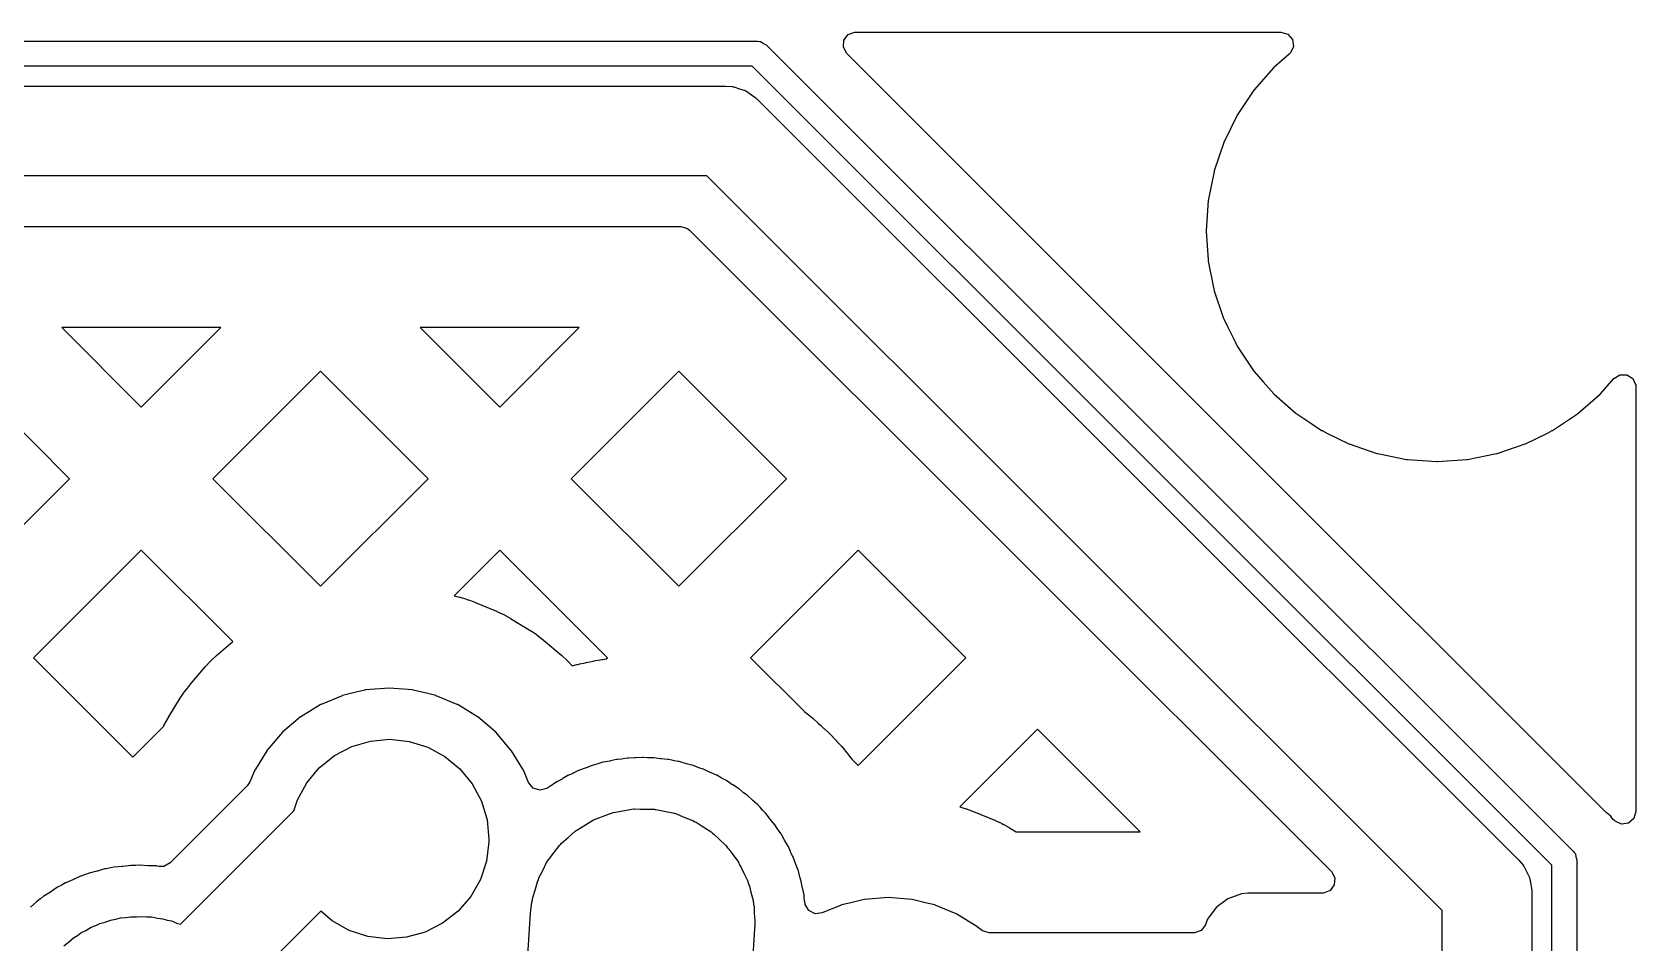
# Model space of a CAD drawing. Extents: x 124.5 to 210, y -114.5 to -26.5.
# Drawn here: x 193.92 to 209.99, y -35.64 to -26.51 of the extents above; entities that cross this region are included whole.
import ezdxf

# ---------------------------------------------------------------- set-up
doc = ezdxf.new("R2010")
doc.units = 0
doc.layers.add('BLACK', color=7, linetype='CONTINUOUS')

msp = doc.modelspace()

# ---------------------------------------------------------------- linework, layer by layer
at = {"layer": 'BLACK', "linetype": 'CONTINUOUS'}
for p, q in [((202.099, -26.5336), (202.166, -26.5088)), ((202.166, -26.5088), (202.175, -26.5085)), ((202.175, -26.5085), (206.435, -26.5085)), ((206.435, -26.5085), (206.503, -26.5285)), ((146.43, -26.6), (201.191, -26.6)), ((201.191, -26.6), (201.213, -26.6032)), ((201.213, -26.6032), (201.218, -26.6029)), ((201.218, -26.6029), (201.22, -26.6042)), ((201.22, -26.6042), (201.227, -26.6051)), ((201.227, -26.6051), (201.252, -26.6218)), ((201.252, -26.6218), (201.279, -26.6366)), ((201.279, -26.6366), (209.363, -34.7206)), ((202.052, -26.6613), (202.057, -26.5905)), ((202.086, -26.7236), (202.052, -26.6613)), ((202.057, -26.5905), (202.099, -26.5336)), ((206.503, -26.5285), (206.55, -26.5822)), ((206.56, -26.6524), (206.53, -26.717)), ((206.55, -26.5822), (206.56, -26.6524)), ((205.894, -30.5325), (202.086, -26.7236)), ((206.518, -26.7292), (206.364, -26.8641)), ((206.53, -26.717), (206.518, -26.7292)), ((201.139, -26.85), (146.482, -26.85)), ((209.15, -34.8608), (201.139, -26.85)), ((206.361, -26.8672), (206.167, -27.0886)), ((206.364, -26.8641), (206.361, -26.8672)), ((146.751, -27.05), (200.87, -27.05)), ((200.87, -27.05), (200.94, -27.0555)), ((200.94, -27.0555), (200.947, -27.0577)), ((200.947, -27.0577), (200.954, -27.058)), ((200.954, -27.058), (201.011, -27.0778)), ((201.011, -27.0778), (201.068, -27.0959)), ((201.068, -27.0959), (201.074, -27.0999)), ((201.074, -27.0999), (201.081, -27.1023)), ((201.081, -27.1023), (201.129, -27.1379)), ((201.129, -27.1379), (201.178, -27.172)), ((206.165, -27.0917), (205.996, -27.3433)), ((206.167, -27.0886), (206.165, -27.0917)), ((206.167, -27.0886), (206.167, -27.0886)), ((201.178, -27.172), (201.182, -27.1776)), ((201.182, -27.1776), (201.188, -27.1818)), ((201.188, -27.1818), (208.818, -34.8118)), ((205.996, -27.3433), (205.863, -27.6147)), ((205.863, -27.6147), (205.765, -27.9012)), ((200.684, -27.95), (146.938, -27.95)), ((208.05, -35.3164), (200.684, -27.95)), ((205.765, -27.9053), (205.709, -28.1851)), ((205.765, -27.9012), (205.765, -27.9053)), ((205.765, -27.9053), (205.765, -27.9053)), ((205.706, -28.198), (205.687, -28.5)), ((205.709, -28.1851), (205.706, -28.198)), ((182.506, -28.4585), (200.421, -28.4585)), ((200.421, -28.4585), (200.489, -28.4785)), ((200.489, -28.4785), (200.51, -28.4954)), ((200.51, -28.4954), (203.811, -31.7967)), ((205.687, -28.5), (205.687, -28.5041)), ((205.687, -28.5041), (205.706, -28.7939)), ((205.706, -28.7939), (205.706, -28.802)), ((205.706, -28.802), (205.707, -28.806)), ((205.707, -28.806), (205.707, -28.806)), ((205.707, -28.806), (205.76, -29.0699)), ((205.76, -29.0699), (205.765, -29.0988)), ((205.765, -29.0988), (205.767, -29.1027)), ((205.767, -29.1027), (205.767, -29.1027)), ((205.767, -29.1027), (205.858, -29.3704)), ((205.858, -29.3704), (205.863, -29.3853)), ((205.863, -29.3853), (205.903, -29.4678)), ((195.813, -29.4725), (194.219, -29.4725)), ((194.219, -29.4725), (195.016, -30.2699)), ((195.016, -30.2699), (195.813, -29.4725)), ((199.405, -29.4725), (197.811, -29.4725)), ((197.811, -29.4725), (198.608, -30.2699)), ((198.608, -30.2699), (199.405, -29.4725)), ((205.903, -29.4678), (205.976, -29.6146)), ((205.976, -29.6146), (205.996, -29.6567)), ((205.996, -29.6567), (206.165, -29.9083)), ((194.299, -30.9869), (193.22, -29.9078)), ((196.812, -29.9078), (195.733, -30.9869)), ((197.891, -30.9869), (196.812, -29.9078)), ((200.404, -29.9078), (199.325, -30.9869)), ((201.483, -30.9869), (200.404, -29.9078)), ((206.165, -29.9083), (206.167, -29.9114)), ((206.167, -29.9114), (206.167, -29.9114)), ((206.167, -29.9114), (206.258, -30.0151)), ((206.258, -30.0151), (206.364, -30.1359)), ((209.636, -30.1359), (209.771, -29.982)), ((209.771, -29.982), (209.831, -29.944)), ((209.831, -29.944), (209.902, -29.9444)), ((209.902, -29.9444), (209.961, -29.9832)), ((209.961, -29.9832), (209.99, -30.0479)), ((209.99, -30.0479), (209.992, -30.0651)), ((206.364, -30.1359), (206.367, -30.1386)), ((206.367, -30.1386), (206.589, -30.3327)), ((209.411, -30.3327), (209.633, -30.1386)), ((209.633, -30.1386), (209.636, -30.1359)), ((209.992, -30.0651), (209.992, -34.3254)), ((206.589, -30.3327), (206.589, -30.3327)), ((206.589, -30.3327), (206.592, -30.3354)), ((206.592, -30.3354), (206.595, -30.3377)), ((206.595, -30.3377), (206.595, -30.3377)), ((206.595, -30.3377), (206.744, -30.437)), ((209.256, -30.437), (209.405, -30.3377)), ((209.405, -30.3377), (209.408, -30.3354)), ((209.405, -30.3377), (209.405, -30.3377)), ((209.408, -30.3354), (209.411, -30.3327)), ((209.411, -30.3327), (209.411, -30.3327)), ((206.744, -30.437), (206.843, -30.5035)), ((206.843, -30.5035), (206.847, -30.5053)), ((206.847, -30.5053), (206.847, -30.5053)), ((206.847, -30.5053), (206.902, -30.5325)), ((209.098, -30.5325), (209.153, -30.5053)), ((209.153, -30.5053), (209.157, -30.5035)), ((209.153, -30.5053), (209.153, -30.5053)), ((209.157, -30.5035), (209.256, -30.437)), ((209.698, -34.3357), (205.894, -30.5325)), ((206.902, -30.5325), (207.115, -30.6374)), ((207.115, -30.6374), (207.119, -30.6387)), ((207.119, -30.6387), (207.119, -30.6387)), ((207.119, -30.6387), (207.397, -30.7333)), ((208.603, -30.7333), (208.881, -30.6387)), ((208.881, -30.6387), (208.885, -30.6374)), ((208.881, -30.6387), (208.881, -30.6387)), ((208.885, -30.6374), (209.098, -30.5325)), ((207.397, -30.7333), (207.397, -30.7333)), ((207.397, -30.7333), (207.401, -30.7346)), ((207.401, -30.7346), (207.405, -30.7354)), ((207.405, -30.7354), (207.405, -30.7354)), ((207.405, -30.7354), (207.694, -30.7929)), ((207.694, -30.7929), (207.694, -30.7929)), ((207.694, -30.7929), (207.698, -30.7937)), ((207.698, -30.7937), (207.702, -30.7939)), ((207.702, -30.7939), (207.702, -30.7939)), ((207.702, -30.7939), (207.996, -30.8132)), ((207.996, -30.8132), (208, -30.8135)), ((208, -30.8135), (208.004, -30.8132)), ((208.004, -30.8132), (208.298, -30.7939)), ((208.298, -30.7939), (208.302, -30.7937)), ((208.298, -30.7939), (208.298, -30.7939)), ((208.302, -30.7937), (208.306, -30.7929)), ((208.306, -30.7929), (208.595, -30.7354)), ((208.306, -30.7929), (208.306, -30.7929)), ((208.595, -30.7354), (208.599, -30.7346)), ((208.595, -30.7354), (208.595, -30.7354)), ((208.599, -30.7346), (208.603, -30.7333)), ((208.603, -30.7333), (208.603, -30.7333)), ((193.22, -32.0659), (194.299, -30.9869)), ((195.733, -30.9869), (196.812, -32.0659)), ((196.812, -32.0659), (197.891, -30.9869)), ((199.325, -30.9869), (200.404, -32.0659)), ((200.404, -32.0659), (201.483, -30.9869)), ((195.016, -31.7039), (193.937, -32.7829)), ((195.933, -32.621), (195.016, -31.7039)), ((198.608, -31.7039), (198.15, -32.1619)), ((199.687, -32.7829), (198.608, -31.7039)), ((202.2, -31.7039), (201.121, -32.7829)), ((203.279, -32.7829), (202.2, -31.7039)), ((203.811, -31.7967), (206.941, -34.9264)), ((198.15, -32.1619), (198.204, -32.1749)), ((198.204, -32.1749), (198.209, -32.1762)), ((198.209, -32.1762), (198.267, -32.1924)), ((198.267, -32.1924), (198.271, -32.1938)), ((198.271, -32.1938), (198.29, -32.2)), ((198.29, -32.2), (198.295, -32.2016)), ((198.295, -32.2016), (198.351, -32.2223)), ((198.351, -32.2223), (198.356, -32.2241)), ((198.356, -32.2241), (198.575, -32.3149)), ((198.575, -32.3149), (198.58, -32.3169)), ((198.58, -32.3169), (198.634, -32.342)), ((198.634, -32.342), (198.638, -32.3441)), ((198.638, -32.3441), (198.656, -32.3531)), ((198.656, -32.3531), (198.66, -32.3554)), ((198.66, -32.3554), (198.713, -32.3847)), ((198.713, -32.3847), (198.717, -32.3872)), ((198.717, -32.3872), (198.919, -32.5112)), ((195.771, -32.759), (195.933, -32.621)), ((198.919, -32.5112), (198.923, -32.5139)), ((198.923, -32.5139), (198.973, -32.5472)), ((198.973, -32.5472), (198.977, -32.55)), ((198.977, -32.55), (198.993, -32.5616)), ((198.993, -32.5616), (198.997, -32.5646)), ((198.997, -32.5646), (199.044, -32.6016)), ((199.044, -32.6016), (199.048, -32.6048)), ((199.048, -32.6048), (199.229, -32.759)), ((195.724, -32.8029), (195.768, -32.7623)), ((195.768, -32.7623), (195.771, -32.759)), ((199.229, -32.759), (199.232, -32.7623)), ((199.232, -32.7623), (199.276, -32.8029)), ((193.937, -32.7829), (194.932, -33.7782)), ((195.505, -33.052), (195.659, -32.8715)), ((195.659, -32.8715), (195.662, -32.8678)), ((195.662, -32.8678), (195.703, -32.8239)), ((195.703, -32.8239), (195.706, -32.8203)), ((195.706, -32.8203), (195.72, -32.8063)), ((195.72, -32.8063), (195.724, -32.8029)), ((199.276, -32.8029), (199.28, -32.8063)), ((199.28, -32.8063), (199.294, -32.8203)), ((199.294, -32.8203), (199.297, -32.8239)), ((199.297, -32.8239), (199.335, -32.8645)), ((199.335, -32.8645), (199.379, -32.8514)), ((199.379, -32.8514), (199.384, -32.8501)), ((199.384, -32.8501), (199.403, -32.8453)), ((199.403, -32.8453), (199.408, -32.8442)), ((199.408, -32.8442), (199.466, -32.8319)), ((199.466, -32.8319), (199.471, -32.831)), ((199.471, -32.831), (199.511, -32.8242)), ((199.511, -32.8242), (199.547, -32.8156)), ((199.547, -32.8156), (199.552, -32.8146)), ((199.552, -32.8146), (199.61, -32.8029)), ((199.61, -32.8029), (199.615, -32.802)), ((199.615, -32.802), (199.635, -32.7989)), ((199.635, -32.7989), (199.64, -32.7983)), ((199.64, -32.7983), (199.676, -32.794)), ((199.676, -32.794), (199.687, -32.7829)), ((201.121, -32.7829), (201.661, -33.3227)), ((202.2, -33.862), (203.279, -32.7829)), ((195.462, -33.1068), (195.465, -33.1028)), ((195.465, -33.1028), (195.502, -33.0559)), ((195.502, -33.0559), (195.505, -33.052)), ((197.5, -33.0868), (197.263, -33.1055)), ((197.737, -33.1055), (197.5, -33.0868)), ((195.287, -33.3832), (195.411, -33.1808)), ((195.411, -33.1808), (195.414, -33.1766)), ((195.414, -33.1766), (195.447, -33.1268)), ((195.447, -33.1268), (195.45, -33.1228)), ((195.45, -33.1228), (195.462, -33.1068)), ((196.809, -33.2543), (196.615, -33.3732)), ((196.813, -33.2518), (196.809, -33.2543)), ((196.818, -33.2499), (196.813, -33.2518)), ((197.028, -33.1628), (196.818, -33.2499)), ((196.818, -33.2499), (196.818, -33.2499)), ((197.032, -33.1609), (197.028, -33.1628)), ((197.028, -33.1628), (197.028, -33.1628)), ((197.113, -33.1416), (197.032, -33.1609)), ((197.258, -33.1066), (197.113, -33.1416)), ((197.263, -33.1055), (197.258, -33.1066)), ((197.258, -33.1066), (197.258, -33.1066)), ((197.742, -33.1066), (197.737, -33.1055)), ((197.887, -33.1416), (197.742, -33.1066)), ((197.742, -33.1066), (197.742, -33.1066)), ((197.968, -33.1609), (197.887, -33.1416)), ((197.972, -33.1628), (197.968, -33.1609)), ((198.182, -33.2499), (197.972, -33.1628)), ((197.972, -33.1628), (197.972, -33.1628)), ((198.187, -33.2518), (198.182, -33.2499)), ((198.182, -33.2499), (198.182, -33.2499)), ((198.191, -33.2543), (198.187, -33.2518)), ((198.385, -33.3732), (198.191, -33.2543)), ((195.255, -33.4397), (195.285, -33.3875)), ((195.285, -33.3875), (195.287, -33.3832)), ((196.611, -33.3758), (196.43, -33.53)), ((196.615, -33.3732), (196.611, -33.3758)), ((196.615, -33.3732), (196.615, -33.3732)), ((198.389, -33.3758), (198.385, -33.3732)), ((198.385, -33.3732), (198.385, -33.3732)), ((198.57, -33.53), (198.389, -33.3758)), ((201.661, -33.3227), (201.662, -33.3233)), ((201.662, -33.3233), (201.672, -33.332)), ((201.672, -33.332), (201.678, -33.3364)), ((201.678, -33.3364), (201.682, -33.3393)), ((201.682, -33.3393), (201.729, -33.3759)), ((201.729, -33.3759), (201.733, -33.379)), ((201.733, -33.379), (201.748, -33.3917)), ((201.748, -33.3917), (201.752, -33.3949)), ((201.752, -33.3949), (201.796, -33.4351)), ((194.932, -33.7782), (195.24, -33.4705)), ((195.24, -33.4705), (195.242, -33.4661)), ((195.242, -33.4661), (195.244, -33.4617)), ((195.244, -33.4617), (195.253, -33.4441)), ((195.253, -33.4441), (195.255, -33.4397)), ((196.43, -33.53), (196.276, -33.7106)), ((198.724, -33.7106), (198.57, -33.53)), ((201.796, -33.4351), (201.8, -33.4384)), ((201.8, -33.4384), (201.825, -33.4625)), ((201.825, -33.4625), (201.857, -33.4903)), ((201.857, -33.4903), (201.861, -33.4936)), ((201.861, -33.4936), (201.905, -33.5342)), ((201.905, -33.5342), (201.908, -33.5377)), ((201.908, -33.5377), (201.922, -33.5517)), ((201.922, -33.5517), (201.926, -33.5552)), ((201.926, -33.5552), (201.966, -33.5991)), ((203.996, -33.4999), (203.218, -34.2786)), ((205.024, -34.5275), (203.996, -33.4999)), ((196.273, -33.7148), (196.161, -33.8982)), ((196.276, -33.7106), (196.273, -33.7148)), ((196.273, -33.7148), (196.273, -33.7148)), ((196.952, -33.7632), (197.125, -33.6728)), ((197.125, -33.6728), (197.313, -33.6177)), ((197.313, -33.6177), (197.507, -33.6)), ((197.507, -33.6), (197.701, -33.6204)), ((197.701, -33.6204), (197.888, -33.6781)), ((197.888, -33.6781), (198.059, -33.771)), ((198.727, -33.7148), (198.724, -33.7106)), ((198.839, -33.8982), (198.727, -33.7148)), ((198.727, -33.7148), (198.727, -33.7148)), ((201.966, -33.5991), (201.97, -33.6028)), ((201.97, -33.6028), (201.979, -33.6135)), ((201.979, -33.6135), (201.984, -33.6183)), ((201.984, -33.6183), (201.987, -33.6219)), ((201.987, -33.6219), (202.028, -33.6654)), ((202.028, -33.6654), (202.032, -33.6691)), ((202.032, -33.6691), (202.045, -33.684)), ((202.045, -33.684), (202.048, -33.6877)), ((202.048, -33.6877), (202.085, -33.7343)), ((202.085, -33.7343), (202.088, -33.7382)), ((202.088, -33.7382), (202.108, -33.7652)), ((196.161, -33.8982), (196.152, -33.913)), ((196.675, -34.035), (196.8, -33.8855)), ((196.8, -33.8855), (196.952, -33.7632)), ((198.059, -33.771), (198.21, -33.8954)), ((198.21, -33.8954), (198.333, -34.0466)), ((198.848, -33.913), (198.839, -33.8982)), ((199.465, -33.8899), (199.397, -33.9128)), ((199.473, -33.8869), (199.465, -33.8899)), ((199.534, -33.8616), (199.473, -33.8869)), ((199.581, -33.8504), (199.534, -33.8616)), ((199.591, -33.8473), (199.581, -33.8504)), ((199.64, -33.8308), (199.591, -33.8473)), ((199.645, -33.83), (199.64, -33.8308)), ((199.71, -33.819), (199.645, -33.83)), ((199.645, -33.83), (199.645, -33.83)), ((199.718, -33.8173), (199.71, -33.819)), ((199.779, -33.8028), (199.718, -33.8173)), ((199.784, -33.8016), (199.779, -33.8028)), ((199.779, -33.8028), (199.779, -33.8028)), ((199.789, -33.8012), (199.784, -33.8016)), ((199.833, -33.7978), (199.789, -33.8012)), ((199.789, -33.8012), (199.789, -33.8012)), ((199.844, -33.7964), (199.833, -33.7978)), ((199.889, -33.7887), (199.844, -33.7964)), ((199.894, -33.7879), (199.889, -33.7887)), ((199.889, -33.7887), (199.889, -33.7887)), ((199.899, -33.7879), (199.894, -33.7879)), ((199.961, -33.7872), (199.899, -33.7879)), ((199.899, -33.7879), (199.899, -33.7879)), ((199.964, -33.7872), (199.961, -33.7872)), ((199.972, -33.7868), (199.964, -33.7872)), ((200.035, -33.7818), (199.972, -33.7868)), ((200.04, -33.7814), (200.035, -33.7818)), ((200.045, -33.7818), (200.04, -33.7814)), ((200.09, -33.7854), (200.045, -33.7818)), ((200.101, -33.7857), (200.09, -33.7854)), ((200.127, -33.7855), (200.101, -33.7857)), ((200.151, -33.7852), (200.127, -33.7855)), ((200.219, -33.7952), (200.151, -33.7852)), ((200.227, -33.7962), (200.219, -33.7952)), ((200.291, -33.8012), (200.227, -33.7962)), ((200.296, -33.8016), (200.291, -33.8012)), ((200.291, -33.8012), (200.291, -33.8012)), ((200.301, -33.8028), (200.296, -33.8016)), ((200.346, -33.8134), (200.301, -33.8028)), ((200.301, -33.8028), (200.301, -33.8028)), ((200.357, -33.8156), (200.346, -33.8134)), ((200.4, -33.822), (200.357, -33.8156)), ((200.405, -33.8228), (200.4, -33.822)), ((200.4, -33.822), (200.4, -33.822)), ((200.446, -33.8355), (200.405, -33.8228)), ((200.47, -33.843), (200.446, -33.8355)), ((200.478, -33.8452), (200.47, -33.843)), ((200.546, -33.8616), (200.478, -33.8452)), ((200.588, -33.879), (200.546, -33.8616)), ((200.594, -33.8813), (200.588, -33.879)), ((200.604, -33.8851), (200.594, -33.8813)), ((200.646, -33.8982), (200.604, -33.8851)), ((200.651, -33.8997), (200.646, -33.8982)), ((200.646, -33.8982), (200.646, -33.8982)), ((200.655, -33.9019), (200.651, -33.8997)), ((200.71, -33.9292), (200.655, -33.9019)), ((200.655, -33.9019), (200.655, -33.9019)), ((202.108, -33.7652), (202.137, -33.7983)), ((202.137, -33.7983), (202.137, -33.7991)), ((202.137, -33.7991), (202.2, -33.862)), ((196.078, -34.0668), (195.305, -34.8398)), ((196.105, -34.0259), (196.078, -34.0668)), ((196.15, -33.9176), (196.105, -34.0259)), ((196.152, -33.913), (196.15, -33.9176)), ((196.15, -33.9176), (196.15, -33.9176)), ((196.581, -34.2061), (196.675, -34.035)), ((198.333, -34.0466), (198.425, -34.2189)), ((198.85, -33.9176), (198.848, -33.913)), ((198.898, -34.0331), (198.85, -33.9176)), ((198.85, -33.9176), (198.85, -33.9176)), ((198.944, -34.0894), (198.898, -34.0331)), ((199.126, -34.0636), (199.117, -34.0699)), ((199.165, -34.0349), (199.126, -34.0636)), ((199.169, -34.0319), (199.165, -34.0349)), ((199.18, -34.0259), (199.169, -34.0319)), ((199.233, -33.9983), (199.18, -34.0259)), ((199.241, -33.9941), (199.233, -33.9983)), ((199.292, -33.9626), (199.241, -33.9941)), ((199.296, -33.96), (199.292, -33.9626)), ((199.292, -33.9626), (199.292, -33.9626)), ((199.301, -33.9581), (199.296, -33.96)), ((199.34, -33.9419), (199.301, -33.9581)), ((199.301, -33.9581), (199.301, -33.9581)), ((199.35, -33.9371), (199.34, -33.9419)), ((199.392, -33.9151), (199.35, -33.9371)), ((199.397, -33.9128), (199.392, -33.9151)), ((199.392, -33.9151), (199.392, -33.9151)), ((200.718, -33.9328), (200.71, -33.9292)), ((200.719, -33.933), (200.718, -33.9328)), ((200.779, -33.9581), (200.719, -33.933)), ((200.784, -33.96), (200.779, -33.9581)), ((200.779, -33.9581), (200.779, -33.9581)), ((200.828, -33.9873), (200.784, -33.96)), ((200.838, -33.9927), (200.828, -33.9873)), ((200.881, -34.014), (200.838, -33.9927)), ((200.885, -34.0169), (200.881, -34.014)), ((200.934, -34.0519), (200.885, -34.0169)), ((200.885, -34.0169), (200.885, -34.0169)), ((200.942, -34.0567), (200.934, -34.0519)), ((200.999, -34.0918), (200.942, -34.0567)), ((196.545, -34.3184), (196.581, -34.2061)), ((198.425, -34.2189), (198.481, -34.4058)), ((199.012, -34.1109), (198.944, -34.0894)), ((199.08, -34.0923), (199.012, -34.1109)), ((199.111, -34.0732), (199.08, -34.0923)), ((199.117, -34.0699), (199.111, -34.0732)), ((201.003, -34.0944), (200.999, -34.0918)), ((200.999, -34.0918), (200.999, -34.0918)), ((201.007, -34.0976), (201.003, -34.0944)), ((201.043, -34.1287), (201.007, -34.0976)), ((201.007, -34.0976), (201.007, -34.0976)), ((201.052, -34.1356), (201.043, -34.1287)), ((201.087, -34.1601), (201.052, -34.1356)), ((201.091, -34.1629), (201.087, -34.1601)), ((201.087, -34.1601), (201.087, -34.1601)), ((201.094, -34.1664), (201.091, -34.1629)), ((201.137, -34.2081), (201.094, -34.1664)), ((201.143, -34.2139), (201.137, -34.2081)), ((201.191, -34.2549), (201.143, -34.2139)), ((195.409, -35.4546), (196.545, -34.3184)), ((199.556, -34.4046), (199.681, -34.3584)), ((199.681, -34.3584), (199.746, -34.3338)), ((199.746, -34.3338), (199.748, -34.3335)), ((199.748, -34.3335), (199.749, -34.3333)), ((199.749, -34.3333), (199.952, -34.2985)), ((199.952, -34.2985), (199.954, -34.2985)), ((199.954, -34.2985), (199.957, -34.298)), ((199.957, -34.298), (200.02, -34.2994)), ((200.02, -34.2994), (200.158, -34.3012)), ((200.158, -34.3012), (200.164, -34.3025)), ((200.164, -34.3025), (200.171, -34.3027)), ((200.171, -34.3027), (200.24, -34.3176)), ((200.24, -34.3176), (200.36, -34.3413)), ((200.36, -34.3413), (200.37, -34.3456)), ((200.37, -34.3456), (200.38, -34.3476)), ((200.38, -34.3476), (200.446, -34.3758)), ((200.446, -34.3758), (200.551, -34.4176)), ((201.199, -34.2614), (201.191, -34.2549)), ((201.213, -34.2786), (201.199, -34.2614)), ((201.233, -34.3021), (201.213, -34.2786)), ((201.241, -34.3103), (201.233, -34.3021)), ((201.267, -34.3357), (201.241, -34.3103)), ((201.274, -34.3428), (201.267, -34.3357)), ((201.301, -34.3783), (201.274, -34.3428)), ((201.312, -34.3941), (201.301, -34.3783)), ((203.218, -34.2786), (203.267, -34.2924)), ((203.267, -34.2924), (203.271, -34.2938)), ((203.271, -34.2938), (203.29, -34.2999)), ((203.29, -34.2999), (203.295, -34.3016)), ((203.295, -34.3016), (203.351, -34.3223)), ((203.351, -34.3223), (203.356, -34.3241)), ((203.356, -34.3241), (203.575, -34.4149)), ((209.706, -34.3437), (209.698, -34.3357)), ((209.74, -34.3719), (209.706, -34.3437)), ((209.752, -34.3883), (209.74, -34.3719)), ((209.765, -34.4033), (209.752, -34.3883)), ((209.992, -34.3254), (209.971, -34.3935)), ((198.481, -34.4058), (198.5, -34.6)), ((199.295, -34.5836), (199.364, -34.5203)), ((199.364, -34.5203), (199.373, -34.5148)), ((199.373, -34.5148), (199.379, -34.5099)), ((199.379, -34.5099), (199.468, -34.4566)), ((199.468, -34.4566), (199.546, -34.4088)), ((199.546, -34.4088), (199.552, -34.4066)), ((199.552, -34.4066), (199.556, -34.4046)), ((200.551, -34.4176), (200.564, -34.4262)), ((200.564, -34.4262), (200.576, -34.4313)), ((200.576, -34.4313), (200.635, -34.4707)), ((200.635, -34.4707), (200.725, -34.5275)), ((200.725, -34.5275), (200.74, -34.5415)), ((200.74, -34.5415), (200.754, -34.5506)), ((201.318, -34.4008), (201.312, -34.3941)), ((201.366, -34.4569), (201.318, -34.4008)), ((201.368, -34.4611), (201.366, -34.4569)), ((201.394, -34.503), (201.368, -34.4611)), ((201.368, -34.4611), (201.368, -34.4611)), ((201.4, -34.5123), (201.394, -34.503)), ((201.425, -34.5453), (201.4, -34.5123)), ((201.428, -34.5492), (201.425, -34.5453)), ((201.425, -34.5453), (201.425, -34.5453)), ((201.43, -34.5536), (201.428, -34.5492)), ((203.575, -34.4149), (203.58, -34.4169)), ((203.58, -34.4169), (203.634, -34.442)), ((203.634, -34.442), (203.638, -34.4441)), ((203.638, -34.4441), (203.656, -34.4531)), ((203.656, -34.4531), (203.66, -34.4554)), ((203.66, -34.4554), (203.713, -34.4847)), ((203.713, -34.4847), (203.717, -34.4872)), ((203.717, -34.4872), (203.783, -34.5275)), ((203.783, -34.5275), (205.024, -34.5275)), ((209.776, -34.4145), (209.765, -34.4033)), ((209.783, -34.4206), (209.776, -34.4145)), ((209.848, -34.4501), (209.783, -34.4206)), ((209.918, -34.44), (209.848, -34.4501)), ((209.971, -34.3935), (209.918, -34.44)), ((198.5, -34.6279), (198.475, -34.8215)), ((198.5, -34.6), (198.5, -34.6279)), ((199.151, -34.7385), (199.206, -34.6643)), ((199.206, -34.6643), (199.217, -34.6543)), ((199.217, -34.6543), (199.224, -34.6456)), ((199.224, -34.6456), (199.295, -34.5836)), ((200.754, -34.5506), (200.802, -34.5989)), ((200.802, -34.5989), (200.876, -34.6672)), ((200.876, -34.6672), (200.891, -34.6875)), ((200.891, -34.6875), (200.905, -34.7014)), ((200.905, -34.7014), (200.942, -34.7559)), ((201.457, -34.6052), (201.43, -34.5536)), ((201.43, -34.5536), (201.43, -34.5536)), ((201.461, -34.6127), (201.457, -34.6052)), ((201.497, -34.6719), (201.461, -34.6127)), ((201.5, -34.6761), (201.497, -34.6719)), ((201.497, -34.6719), (201.497, -34.6719)), ((201.521, -34.7266), (201.5, -34.6761)), ((194.911, -34.8638), (194.831, -34.8746)), ((194.916, -34.864), (194.911, -34.8638)), ((194.949, -34.8648), (194.916, -34.864)), ((194.916, -34.864), (194.916, -34.864)), ((194.962, -34.8644), (194.949, -34.8648)), ((194.995, -34.8618), (194.962, -34.8644)), ((195, -34.8614), (194.995, -34.8618)), ((194.995, -34.8618), (194.995, -34.8618)), ((195.081, -34.8678), (195, -34.8614)), ((195.087, -34.8681), (195.081, -34.8678)), ((195.168, -34.8701), (195.087, -34.8681)), ((195.173, -34.871), (195.168, -34.8701)), ((195.305, -34.8398), (195.242, -34.8738)), ((198.475, -34.8215), (198.414, -35.0067)), ((199.039, -34.9164), (199.078, -34.8355)), ((199.078, -34.8355), (199.09, -34.8202)), ((199.09, -34.8202), (199.096, -34.8073)), ((199.096, -34.8073), (199.151, -34.7385)), ((200.942, -34.7559), (200.999, -34.8322)), ((200.999, -34.8322), (201.012, -34.8589)), ((201.012, -34.8589), (201.025, -34.878)), ((201.526, -34.7367), (201.521, -34.7266)), ((201.543, -34.7691), (201.526, -34.7367)), ((201.547, -34.7771), (201.543, -34.7691)), ((201.548, -34.7818), (201.547, -34.7771)), ((201.567, -34.8364), (201.548, -34.7818)), ((201.57, -34.8445), (201.567, -34.8364)), ((201.598, -34.9137), (201.57, -34.8445)), ((208.818, -34.8118), (208.864, -34.8655)), ((208.864, -34.8655), (208.867, -34.8718)), ((209.15, -95.1392), (209.15, -34.8608)), ((209.363, -34.7206), (209.377, -34.7384)), ((209.377, -34.7384), (209.38, -34.7415)), ((209.38, -34.7415), (209.381, -34.7442)), ((209.381, -34.7442), (209.385, -34.7493)), ((209.385, -34.7493), (209.391, -34.7794)), ((209.391, -34.7794), (209.4, -34.809)), ((209.4, -34.809), (209.4, -95.191)), ((194.331, -35.0091), (194.261, -35.0381)), ((194.337, -35.0064), (194.331, -35.0091)), ((194.406, -34.9734), (194.337, -35.0064)), ((194.41, -34.9713), (194.406, -34.9734)), ((194.447, -34.9604), (194.41, -34.9713)), ((194.459, -34.9561), (194.447, -34.9604)), ((194.494, -34.9416), (194.459, -34.9561)), ((194.572, -34.9228), (194.494, -34.9416)), ((194.579, -34.921), (194.572, -34.9228)), ((194.619, -34.9091), (194.579, -34.921)), ((194.652, -34.8993), (194.619, -34.9091)), ((194.657, -34.8978), (194.652, -34.8993)), ((194.652, -34.8993), (194.652, -34.8993)), ((194.661, -34.8972), (194.657, -34.8978)), ((194.68, -34.8947), (194.661, -34.8972)), ((194.661, -34.8972), (194.661, -34.8972)), ((194.694, -34.8928), (194.68, -34.8947)), ((194.707, -34.8904), (194.694, -34.8928)), ((194.744, -34.8816), (194.707, -34.8904)), ((194.824, -34.8753), (194.744, -34.8816)), ((194.831, -34.8746), (194.824, -34.8753)), ((195.193, -34.8746), (195.173, -34.871)), ((195.173, -34.871), (195.173, -34.871)), ((195.242, -34.8738), (195.193, -34.8746)), ((198.414, -35.0067), (198.317, -35.1764)), ((198.963, -35.1113), (198.985, -35.0278)), ((198.985, -35.0278), (198.995, -35.007)), ((198.995, -35.007), (199.001, -34.9895)), ((199.001, -34.9895), (199.039, -34.9164)), ((201.025, -34.878), (201.051, -34.9362)), ((201.051, -34.9362), (201.09, -35.0168)), ((201.09, -35.0168), (201.1, -35.0499)), ((201.6, -34.9185), (201.598, -34.9137)), ((201.611, -34.9671), (201.6, -34.9185)), ((201.614, -34.9779), (201.611, -34.9671)), ((201.629, -35.0208), (201.614, -34.9779)), ((201.632, -35.04), (201.629, -35.0208)), ((206.941, -34.9264), (206.975, -34.9887)), ((206.975, -34.9887), (206.97, -35.0595)), ((208.867, -34.8718), (208.872, -34.8771)), ((208.872, -34.8771), (208.898, -34.9311)), ((208.898, -34.9311), (208.926, -34.9842)), ((208.926, -34.9842), (208.927, -34.9913)), ((208.927, -34.9913), (208.93, -34.9977)), ((208.93, -34.9977), (208.939, -35.0569)), ((194.037, -35.1744), (194.008, -35.1989)), ((194.041, -35.1718), (194.037, -35.1744)), ((194.106, -35.1322), (194.041, -35.1718)), ((194.041, -35.1718), (194.041, -35.1718)), ((194.111, -35.1285), (194.106, -35.1322)), ((194.178, -35.0824), (194.111, -35.1285)), ((194.183, -35.0803), (194.178, -35.0824)), ((194.213, -35.066), (194.183, -35.0803)), ((194.183, -35.0803), (194.183, -35.0803)), ((194.224, -35.0598), (194.213, -35.066)), ((194.256, -35.04), (194.224, -35.0598)), ((194.261, -35.0381), (194.256, -35.04)), ((194.261, -35.0381), (194.261, -35.0381)), ((198.317, -35.1764), (198.19, -35.3242)), ((198.937, -35.208), (198.94, -35.1861)), ((198.94, -35.1861), (198.963, -35.1113)), ((201.1, -35.0499), (201.11, -35.0742)), ((201.11, -35.0742), (201.123, -35.1335)), ((201.123, -35.1335), (201.146, -35.215)), ((201.639, -35.0821), (201.632, -35.04)), ((201.641, -35.0905), (201.639, -35.0821)), ((201.657, -35.1589), (201.641, -35.0905)), ((201.658, -35.1637), (201.657, -35.1589)), ((201.657, -35.1589), (201.657, -35.1589)), ((201.66, -35.1868), (201.658, -35.1637)), ((201.663, -35.2187), (201.66, -35.1868)), ((202.5, -35.1868), (202.263, -35.2055)), ((202.737, -35.2055), (202.5, -35.1868)), ((206.04, -35.1483), (205.903, -35.1994)), ((206.102, -35.1415), (206.04, -35.1483)), ((206.852, -35.1415), (206.102, -35.1415)), ((206.861, -35.1412), (206.852, -35.1415)), ((206.927, -35.1164), (206.861, -35.1412)), ((206.97, -35.0595), (206.927, -35.1164)), ((208.939, -35.0569), (208.95, -35.1159)), ((208.95, -35.1159), (208.949, -35.1229)), ((208.949, -35.1229), (208.95, -35.13)), ((208.95, -35.13), (208.95, -94.87)), ((193.967, -35.2284), (193.908, -35.2844)), ((193.998, -35.2068), (193.967, -35.2284)), ((194.008, -35.1989), (193.998, -35.2068)), ((196.814, -35.3227), (196.047, -36.0897)), ((196.929, -35.4211), (196.814, -35.3227)), ((198.19, -35.3242), (198.036, -35.4443)), ((198.878, -35.9235), (198.917, -35.3435)), ((198.917, -35.3435), (198.93, -35.2343)), ((198.93, -35.2343), (198.937, -35.208)), ((201.146, -35.215), (201.15, -35.2537)), ((201.15, -35.2537), (201.156, -35.2829)), ((201.156, -35.2829), (201.158, -35.3408)), ((201.158, -35.3408), (201.165, -35.42)), ((201.664, -35.2298), (201.663, -35.2187)), ((201.667, -35.2455), (201.664, -35.2298)), ((201.669, -35.2557), (201.667, -35.2455)), ((201.705, -35.3167), (201.669, -35.2557)), ((201.769, -35.3485), (201.705, -35.3167)), ((201.839, -35.3409), (201.769, -35.3485)), ((202.028, -35.2628), (201.839, -35.3409)), ((202.032, -35.2609), (202.028, -35.2628)), ((202.028, -35.2628), (202.028, -35.2628)), ((202.113, -35.2416), (202.032, -35.2609)), ((202.258, -35.2066), (202.113, -35.2416)), ((202.263, -35.2055), (202.258, -35.2066)), ((202.258, -35.2066), (202.258, -35.2066)), ((202.742, -35.2066), (202.737, -35.2055)), ((202.887, -35.2416), (202.742, -35.2066)), ((202.742, -35.2066), (202.742, -35.2066)), ((202.968, -35.2609), (202.887, -35.2416)), ((202.972, -35.2628), (202.968, -35.2609)), ((203.182, -35.3499), (202.972, -35.2628)), ((202.972, -35.2628), (202.972, -35.2628)), ((203.187, -35.3518), (203.182, -35.3499)), ((203.182, -35.3499), (203.182, -35.3499)), ((203.389, -35.4758), (203.187, -35.3518)), ((205.787, -35.2867), (205.699, -35.4033)), ((205.903, -35.1994), (205.787, -35.2867)), ((208.05, -94.6836), (208.05, -35.3164)), ((194.462, -35.5165), (194.516, -35.4846)), ((194.516, -35.4846), (194.561, -35.4678)), ((194.561, -35.4678), (194.602, -35.4476)), ((194.602, -35.4476), (194.654, -35.4334)), ((194.654, -35.4334), (194.709, -35.4133)), ((194.709, -35.4133), (194.761, -35.4044)), ((194.761, -35.4044), (194.809, -35.3914)), ((194.809, -35.3914), (194.859, -35.3876)), ((194.859, -35.3876), (194.912, -35.3785)), ((194.912, -35.3785), (194.969, -35.3792)), ((194.969, -35.3792), (195.022, -35.3752)), ((195.022, -35.3752), (195.068, -35.3805)), ((195.068, -35.3805), (195.118, -35.3812)), ((195.118, -35.3812), (195.178, -35.3931)), ((195.178, -35.3931), (195.234, -35.3996)), ((195.234, -35.3996), (195.275, -35.4124)), ((195.275, -35.4124), (195.32, -35.4213)), ((195.32, -35.4213), (195.381, -35.4457)), ((195.381, -35.4457), (195.409, -35.4546)), ((197.1, -35.5164), (196.929, -35.4211)), ((198.036, -35.4443), (197.862, -35.5323)), ((201.162, -35.4965), (201.136, -35.8794)), ((201.163, -35.4789), (201.162, -35.4905)), ((201.162, -35.4905), (201.162, -35.4965)), ((201.165, -35.42), (201.163, -35.4789)), ((203.393, -35.479), (203.389, -35.4758)), ((203.431, -35.5113), (203.393, -35.479)), ((203.393, -35.479), (203.393, -35.479)), ((203.445, -35.5215), (203.431, -35.5113)), ((205.678, -35.4597), (205.636, -35.5165)), ((205.696, -35.4117), (205.678, -35.4597)), ((205.699, -35.4033), (205.696, -35.4117)), ((194.24, -35.6706), (194.289, -35.6338)), ((194.289, -35.6338), (194.339, -35.5899)), ((194.339, -35.5899), (194.377, -35.5671)), ((194.377, -35.5671), (194.411, -35.5418)), ((194.411, -35.5418), (194.462, -35.5165)), ((197.285, -35.5767), (197.1, -35.5164)), ((197.479, -35.5998), (197.285, -35.5767)), ((197.674, -35.5848), (197.479, -35.5998)), ((197.862, -35.5323), (197.674, -35.5848)), ((203.513, -35.5415), (203.445, -35.5215)), ((205.56, -35.5415), (203.513, -35.5415)), ((205.569, -35.5412), (205.56, -35.5415)), ((205.636, -35.5165), (205.569, -35.5412))]:
    msp.add_line(p, q, dxfattribs=at)

doc.saveas('drawing.dxf')
